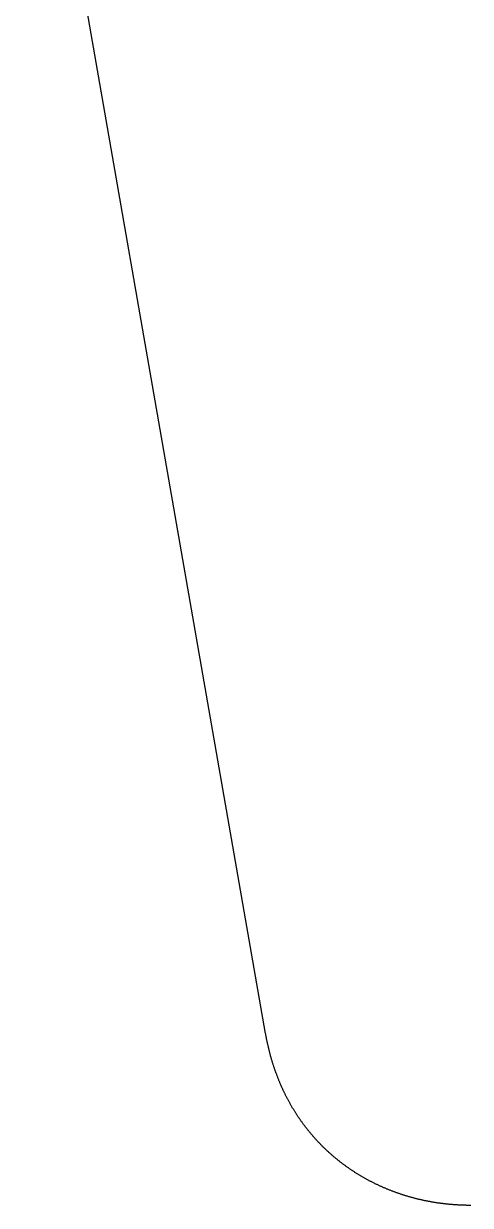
# Model space of a CAD drawing. Header units: millimetres. Extents: x 75 to 125, y -125 to -75.
# Drawn here: x 95.94 to 100, y -125 to -114.25 of the extents above; entities that cross this region are included whole.
import ezdxf

# ---------------------------------------------------------------- set-up
doc = ezdxf.new("R2010")
doc.units = ezdxf.units.MM
doc.layers.add('Edge.Cuts', color=254, linetype='CONTINUOUS', true_color=0xd0d2cd)

msp = doc.modelspace()

# ---------------------------------------------------------------- linework, layer by layer
at = {"layer": 'Edge.Cuts', "linetype": 'CONTINUOUS'}
for p, q in [((98.139376, -123.435652), (95.939661, -110.82679)), ((98.140411, -123.441537), (98.139376, -123.435652)), ((98.141596, -123.448173), (98.140411, -123.441537)), ((98.142799, -123.454794), (98.141596, -123.448173)), ((98.144021, -123.461403), (98.142799, -123.454794)), ((98.14526, -123.467998), (98.144021, -123.461403)), ((98.146517, -123.47458), (98.14526, -123.467998)), ((98.147792, -123.481149), (98.146517, -123.47458)), ((98.149085, -123.487705), (98.147792, -123.481149)), ((98.150395, -123.494247), (98.149085, -123.487705)), ((98.151723, -123.500776), (98.150395, -123.494247)), ((98.153069, -123.507292), (98.151723, -123.500776)), ((98.154433, -123.513795), (98.153069, -123.507292)), ((98.155814, -123.520284), (98.154433, -123.513795)), ((98.157213, -123.526762), (98.155814, -123.520284)), ((98.15863, -123.533224), (98.157213, -123.526762)), ((98.160064, -123.539675), (98.15863, -123.533224)), ((98.161515, -123.546112), (98.160064, -123.539675)), ((98.162985, -123.552537), (98.161515, -123.546112)), ((98.164471, -123.558947), (98.162985, -123.552537)), ((98.165976, -123.565345), (98.164471, -123.558947)), ((98.167497, -123.57173), (98.165976, -123.565345)), ((98.169037, -123.578102), (98.167497, -123.57173)), ((98.170593, -123.58446), (98.169037, -123.578102)), ((98.172167, -123.590806), (98.170593, -123.58446)), ((98.173758, -123.597138), (98.172167, -123.590806)), ((98.175367, -123.603458), (98.173758, -123.597138)), ((98.176993, -123.609764), (98.175367, -123.603458)), ((98.178636, -123.616058), (98.176993, -123.609764)), ((98.180297, -123.622338), (98.178636, -123.616058)), ((98.181975, -123.628606), (98.180297, -123.622338)), ((98.183669, -123.63486), (98.181975, -123.628606)), ((98.185382, -123.641102), (98.183669, -123.63486)), ((98.187111, -123.64733), (98.185382, -123.641102)), ((98.188858, -123.653546), (98.187111, -123.64733)), ((98.190621, -123.659748), (98.188858, -123.653546)), ((98.192402, -123.665938), (98.190621, -123.659748)), ((98.1942, -123.672114), (98.192402, -123.665938)), ((98.196015, -123.678279), (98.1942, -123.672114)), ((98.197847, -123.684429), (98.196015, -123.678279)), ((98.199696, -123.690567), (98.197847, -123.684429)), ((98.201561, -123.696691), (98.199696, -123.690567)), ((98.203444, -123.702804), (98.201561, -123.696691)), ((98.205344, -123.708902), (98.203444, -123.702804)), ((98.207261, -123.714989), (98.205344, -123.708902)), ((98.209194, -123.721061), (98.207261, -123.714989)), ((98.211145, -123.727123), (98.209194, -123.721061)), ((98.213112, -123.733169), (98.211145, -123.727123)), ((98.215097, -123.739204), (98.213112, -123.733169)), ((98.217098, -123.745225), (98.215097, -123.739204)), ((98.219116, -123.751235), (98.217098, -123.745225)), ((98.22115, -123.75723), (98.219116, -123.751235)), ((98.223202, -123.763214), (98.22115, -123.75723)), ((98.22527, -123.769183), (98.223202, -123.763214)), ((98.227355, -123.775141), (98.22527, -123.769183)), ((98.229456, -123.781085), (98.227355, -123.775141)), ((98.231574, -123.787017), (98.229456, -123.781085)), ((98.233709, -123.792935), (98.231574, -123.787017)), ((98.235861, -123.798842), (98.233709, -123.792935)), ((98.238029, -123.804734), (98.235861, -123.798842)), ((98.240214, -123.810615), (98.238029, -123.804734)), ((98.242414, -123.816482), (98.240214, -123.810615)), ((98.244633, -123.822337), (98.242414, -123.816482)), ((98.246867, -123.828178), (98.244633, -123.822337)), ((98.249118, -123.834008), (98.246867, -123.828178)), ((98.251385, -123.839823), (98.249118, -123.834008)), ((98.253669, -123.845628), (98.251385, -123.839823)), ((98.255969, -123.851417), (98.253669, -123.845628)), ((98.258286, -123.857196), (98.255969, -123.851417)), ((98.260619, -123.86296), (98.258286, -123.857196)), ((98.262969, -123.868713), (98.260619, -123.86296)), ((98.265334, -123.874451), (98.262969, -123.868713)), ((98.267717, -123.880179), (98.265334, -123.874451)), ((98.270115, -123.885892), (98.267717, -123.880179)), ((98.27253, -123.891594), (98.270115, -123.885892)), ((98.274961, -123.897281), (98.27253, -123.891594)), ((98.277409, -123.902957), (98.274961, -123.897281)), ((98.279872, -123.908619), (98.277409, -123.902957)), ((98.282353, -123.91427), (98.279872, -123.908619)), ((98.284849, -123.919906), (98.282353, -123.91427)), ((98.287362, -123.925531), (98.284849, -123.919906)), ((98.28989, -123.931141), (98.287362, -123.925531)), ((98.292435, -123.936741), (98.28989, -123.931141)), ((98.294996, -123.942326), (98.292435, -123.936741)), ((98.297574, -123.9479), (98.294996, -123.942326)), ((98.300167, -123.95346), (98.297574, -123.9479)), ((98.302777, -123.959008), (98.300167, -123.95346)), ((98.305402, -123.964542), (98.302777, -123.959008)), ((98.308044, -123.970065), (98.305402, -123.964542)), ((98.310701, -123.975573), (98.308044, -123.970065)), ((98.313375, -123.981071), (98.310701, -123.975573)), ((98.316065, -123.986553), (98.313375, -123.981071)), ((98.318771, -123.992025), (98.316065, -123.986553)), ((98.321492, -123.997483), (98.318771, -123.992025)), ((98.32423, -124.002929), (98.321492, -123.997483)), ((98.326984, -124.00836), (98.32423, -124.002929)), ((98.329754, -124.013781), (98.326984, -124.00836)), ((98.332539, -124.019187), (98.329754, -124.013781)), ((98.335341, -124.024582), (98.332539, -124.019187)), ((98.338158, -124.029963), (98.335341, -124.024582)), ((98.340992, -124.035332), (98.338158, -124.029963)), ((98.343841, -124.040687), (98.340992, -124.035332)), ((98.346706, -124.046031), (98.343841, -124.040687)), ((98.349587, -124.05136), (98.346706, -124.046031)), ((98.352484, -124.056679), (98.349587, -124.05136)), ((98.355396, -124.061982), (98.352484, -124.056679)), ((98.358325, -124.067275), (98.355396, -124.061982)), ((98.361268, -124.072553), (98.358325, -124.067275)), ((98.364229, -124.07782), (98.361268, -124.072553)), ((98.367204, -124.083072), (98.364229, -124.07782)), ((98.370196, -124.088314), (98.367204, -124.083072)), ((98.373202, -124.09354), (98.370196, -124.088314)), ((98.376225, -124.098756), (98.373202, -124.09354)), ((98.379263, -124.103957), (98.376225, -124.098756)), ((98.382318, -124.109147), (98.379263, -124.103957)), ((98.385387, -124.114322), (98.382318, -124.109147)), ((98.388473, -124.119487), (98.385387, -124.114322)), ((98.391573, -124.124636), (98.388473, -124.119487)), ((98.394691, -124.129775), (98.391573, -124.124636)), ((98.397822, -124.134898), (98.394691, -124.129775)), ((98.400971, -124.140011), (98.397822, -124.134898)), ((98.404133, -124.145109), (98.400971, -124.140011)), ((98.407313, -124.150196), (98.404133, -124.145109)), ((98.410507, -124.155268), (98.407313, -124.150196)), ((98.413717, -124.16033), (98.410507, -124.155268)), ((98.416942, -124.165376), (98.413717, -124.16033)), ((98.420184, -124.170411), (98.416942, -124.165376)), ((98.42344, -124.175432), (98.420184, -124.170411)), ((98.426712, -124.180441), (98.42344, -124.175432)), ((98.429999, -124.185436), (98.426712, -124.180441)), ((98.433302, -124.190419), (98.429999, -124.185436)), ((98.43662, -124.195388), (98.433302, -124.190419)), ((98.439954, -124.200346), (98.43662, -124.195388)), ((98.443302, -124.205288), (98.439954, -124.200346)), ((98.446667, -124.21022), (98.443302, -124.205288)), ((98.450046, -124.215136), (98.446667, -124.21022)), ((98.453442, -124.220042), (98.450046, -124.215136)), ((98.456852, -124.224933), (98.453442, -124.220042)), ((98.460278, -124.229812), (98.456852, -124.224933)), ((98.463718, -124.234677), (98.460278, -124.229812)), ((98.467175, -124.23953), (98.463718, -124.234677)), ((98.470646, -124.244368), (98.467175, -124.23953)), ((98.474134, -124.249196), (98.470646, -124.244368)), ((98.477635, -124.254008), (98.474134, -124.249196)), ((98.481153, -124.258809), (98.477635, -124.254008)), ((98.484684, -124.263595), (98.481153, -124.258809)), ((98.488233, -124.26837), (98.484684, -124.263595)), ((98.491795, -124.27313), (98.488233, -124.26837)), ((98.495374, -124.277878), (98.491795, -124.27313)), ((98.498966, -124.282612), (98.495374, -124.277878)), ((98.502575, -124.287334), (98.498966, -124.282612)), ((98.506197, -124.292041), (98.502575, -124.287334)), ((98.509837, -124.296737), (98.506197, -124.292041)), ((98.513489, -124.301417), (98.509837, -124.296737)), ((98.517159, -124.306087), (98.513489, -124.301417)), ((98.520842, -124.310741), (98.517159, -124.306087)), ((98.524541, -124.315384), (98.520842, -124.310741)), ((98.528254, -124.320011), (98.524541, -124.315384)), ((98.531984, -124.324628), (98.528254, -124.320011)), ((98.535726, -124.329229), (98.531984, -124.324628)), ((98.539486, -124.333819), (98.535726, -124.329229)), ((98.543259, -124.338393), (98.539486, -124.333819)), ((98.547048, -124.342956), (98.543259, -124.338393)), ((98.550851, -124.347504), (98.547048, -124.342956)), ((98.55467, -124.35204), (98.550851, -124.347504)), ((98.558503, -124.356561), (98.55467, -124.35204)), ((98.562352, -124.361071), (98.558503, -124.356561)), ((98.566214, -124.365565), (98.562352, -124.361071)), ((98.570093, -124.370048), (98.566214, -124.365565)), ((98.573985, -124.374515), (98.570093, -124.370048)), ((98.577893, -124.378971), (98.573985, -124.374515)), ((98.581815, -124.383411), (98.577893, -124.378971)), ((98.585753, -124.38784), (98.581815, -124.383411)), ((98.589704, -124.392253), (98.585753, -124.38784)), ((98.593672, -124.396654), (98.589704, -124.392253)), ((98.597652, -124.40104), (98.593672, -124.396654)), ((98.601649, -124.405415), (98.597652, -124.40104)), ((98.605659, -124.409774), (98.601649, -124.405415)), ((98.609686, -124.414121), (98.605659, -124.409774)), ((98.613725, -124.418453), (98.609686, -124.414121)), ((98.617781, -124.422773), (98.613725, -124.418453)), ((98.621849, -124.427077), (98.617781, -124.422773)), ((98.625934, -124.43137), (98.621849, -124.427077)), ((98.630031, -124.435647), (98.625934, -124.43137)), ((98.634146, -124.439912), (98.630031, -124.435647)), ((98.638272, -124.444161), (98.634146, -124.439912)), ((98.642416, -124.448399), (98.638272, -124.444161)), ((98.646571, -124.452621), (98.642416, -124.448399)), ((98.650744, -124.456831), (98.646571, -124.452621)), ((98.654928, -124.461025), (98.650744, -124.456831)), ((98.65913, -124.465208), (98.654928, -124.461025)), ((98.663343, -124.469374), (98.65913, -124.465208)), ((98.667574, -124.473529), (98.663343, -124.469374)), ((98.671816, -124.477667), (98.667574, -124.473529)), ((98.676075, -124.481794), (98.671816, -124.477667)), ((98.680346, -124.485905), (98.676075, -124.481794)), ((98.684634, -124.490004), (98.680346, -124.485905)), ((98.688933, -124.494086), (98.684634, -124.490004)), ((98.69325, -124.498157), (98.688933, -124.494086)), ((98.697578, -124.502211), (98.69325, -124.498157)), ((98.701923, -124.506254), (98.697578, -124.502211)), ((98.706279, -124.51028), (98.701923, -124.506254)), ((98.710653, -124.514295), (98.706279, -124.51028)), ((98.715038, -124.518293), (98.710653, -124.514295)), ((98.71944, -124.522279), (98.715038, -124.518293)), ((98.723853, -124.526248), (98.71944, -124.522279)), ((98.728283, -124.530206), (98.723853, -124.526248)), ((98.732725, -124.534147), (98.728283, -124.530206)), ((98.737183, -124.538076), (98.732725, -124.534147)), ((98.741653, -124.541989), (98.737183, -124.538076)), ((98.746139, -124.545889), (98.741653, -124.541989)), ((98.750637, -124.549773), (98.746139, -124.545889)), ((98.755151, -124.553645), (98.750637, -124.549773)), ((98.759677, -124.5575), (98.755151, -124.553645)), ((98.764219, -124.561343), (98.759677, -124.5575)), ((98.768772, -124.565169), (98.764219, -124.561343)), ((98.773342, -124.568983), (98.768772, -124.565169)), ((98.777924, -124.57278), (98.773342, -124.568983)), ((98.782521, -124.576565), (98.777924, -124.57278)), ((98.78713, -124.580333), (98.782521, -124.576565)), ((98.791756, -124.584089), (98.78713, -124.580333)), ((98.796392, -124.587828), (98.791756, -124.584089)), ((98.801045, -124.591554), (98.796392, -124.587828)), ((98.805709, -124.595264), (98.801045, -124.591554)), ((98.810389, -124.598961), (98.805709, -124.595264)), ((98.81508, -124.602641), (98.810389, -124.598961)), ((98.819788, -124.606308), (98.81508, -124.602641)), ((98.824506, -124.609959), (98.819788, -124.606308)), ((98.829241, -124.613597), (98.824506, -124.609959)), ((98.833986, -124.617218), (98.829241, -124.613597)), ((98.838748, -124.620826), (98.833986, -124.617218)), ((98.843521, -124.624417), (98.838748, -124.620826)), ((98.84831, -124.627995), (98.843521, -124.624417)), ((98.853109, -124.631556), (98.84831, -124.627995)), ((98.857925, -124.635105), (98.853109, -124.631556)), ((98.862751, -124.638636), (98.857925, -124.635105)), ((98.867593, -124.642154), (98.862751, -124.638636)), ((98.872446, -124.645655), (98.867593, -124.642154)), ((98.877315, -124.649143), (98.872446, -124.645655)), ((98.882194, -124.652614), (98.877315, -124.649143)), ((98.887089, -124.656072), (98.882194, -124.652614)), ((98.891995, -124.659512), (98.887089, -124.656072)), ((98.896917, -124.662939), (98.891995, -124.659512)), ((98.901849, -124.666349), (98.896917, -124.662939)), ((98.906796, -124.669746), (98.901849, -124.666349)), ((98.911754, -124.673125), (98.906796, -124.669746)), ((98.916728, -124.676491), (98.911754, -124.673125)), ((98.921713, -124.67984), (98.916728, -124.676491)), ((98.926712, -124.683175), (98.921713, -124.67984)), ((98.931722, -124.686492), (98.926712, -124.683175)), ((98.936748, -124.689796), (98.931722, -124.686492)), ((98.941784, -124.693083), (98.936748, -124.689796)), ((98.946835, -124.696356), (98.941784, -124.693083)), ((98.951896, -124.699612), (98.946835, -124.696356)), ((98.956973, -124.702853), (98.951896, -124.699612)), ((98.96206, -124.706078), (98.956973, -124.702853)), ((98.967162, -124.709288), (98.96206, -124.706078)), ((98.972274, -124.712481), (98.967162, -124.709288)), ((98.977401, -124.71566), (98.972274, -124.712481)), ((98.982538, -124.718821), (98.977401, -124.71566)), ((98.987691, -124.721969), (98.982538, -124.718821)), ((98.992853, -124.725098), (98.987691, -124.721969)), ((98.99803, -124.728214), (98.992853, -124.725098)), ((99.003217, -124.731312), (98.99803, -124.728214)), ((99.008419, -124.734396), (99.003217, -124.731312)), ((99.013631, -124.737462), (99.008419, -124.734396)), ((99.018858, -124.740513), (99.013631, -124.737462)), ((99.024094, -124.743547), (99.018858, -124.740513)), ((99.029345, -124.746567), (99.024094, -124.743547)), ((99.034605, -124.749569), (99.029345, -124.746567)), ((99.039881, -124.752556), (99.034605, -124.749569)), ((99.045165, -124.755525), (99.039881, -124.752556)), ((99.050465, -124.75848), (99.045165, -124.755525)), ((99.055773, -124.761417), (99.050465, -124.75848)), ((99.061096, -124.764339), (99.055773, -124.761417)), ((99.066429, -124.767244), (99.061096, -124.764339)), ((99.071776, -124.770133), (99.066429, -124.767244)), ((99.077132, -124.773005), (99.071776, -124.770133)), ((99.082502, -124.775862), (99.077132, -124.773005)), ((99.087882, -124.7787), (99.082502, -124.775862)), ((99.093276, -124.781524), (99.087882, -124.7787)), ((99.098678, -124.78433), (99.093276, -124.781524)), ((99.104095, -124.787121), (99.098678, -124.78433)), ((99.109521, -124.789893), (99.104095, -124.787121)), ((99.114961, -124.792651), (99.109521, -124.789893)), ((99.12041, -124.79539), (99.114961, -124.792651)), ((99.125873, -124.798114), (99.12041, -124.79539)), ((99.131344, -124.80082), (99.125873, -124.798114)), ((99.136829, -124.80351), (99.131344, -124.80082)), ((99.142323, -124.806183), (99.136829, -124.80351)), ((99.147831, -124.80884), (99.142323, -124.806183)), ((99.153347, -124.811478), (99.147831, -124.80884)), ((99.158877, -124.814101), (99.153347, -124.811478)), ((99.164415, -124.816706), (99.158877, -124.814101)), ((99.169967, -124.819295), (99.164415, -124.816706)), ((99.175527, -124.821866), (99.169967, -124.819295)), ((99.181101, -124.824421), (99.175527, -124.821866)), ((99.186682, -124.826958), (99.181101, -124.824421)), ((99.192277, -124.829479), (99.186682, -124.826958)), ((99.19788, -124.831981), (99.192277, -124.829479)), ((99.203497, -124.834467), (99.19788, -124.831981)), ((99.209121, -124.836935), (99.203497, -124.834467)), ((99.214759, -124.839387), (99.209121, -124.836935)), ((99.220404, -124.841821), (99.214759, -124.839387)), ((99.226062, -124.844238), (99.220404, -124.841821)), ((99.231728, -124.846637), (99.226062, -124.844238)), ((99.237407, -124.84902), (99.231728, -124.846637)), ((99.243094, -124.851384), (99.237407, -124.84902)), ((99.248793, -124.853731), (99.243094, -124.851384)), ((99.2545, -124.856061), (99.248793, -124.853731)), ((99.260219, -124.858373), (99.2545, -124.856061)), ((99.265946, -124.860667), (99.260219, -124.858373)), ((99.271686, -124.862945), (99.265946, -124.860667)), ((99.277432, -124.865203), (99.271686, -124.862945)), ((99.283191, -124.867446), (99.277432, -124.865203)), ((99.288957, -124.869669), (99.283191, -124.867446)), ((99.294736, -124.871876), (99.288957, -124.869669)), ((99.300521, -124.874064), (99.294736, -124.871876)), ((99.306319, -124.876235), (99.300521, -124.874064)), ((99.312124, -124.878387), (99.306319, -124.876235)), ((99.31794, -124.880523), (99.312124, -124.878387)), ((99.323763, -124.882639), (99.31794, -124.880523)), ((99.329599, -124.884739), (99.323763, -124.882639)), ((99.33544, -124.88682), (99.329599, -124.884739)), ((99.341294, -124.888884), (99.33544, -124.88682)), ((99.347154, -124.890928), (99.341294, -124.888884)), ((99.353026, -124.892956), (99.347154, -124.890928)), ((99.358904, -124.894964), (99.353026, -124.892956)), ((99.364793, -124.896956), (99.358904, -124.894964)), ((99.370689, -124.898928), (99.364793, -124.896956)), ((99.376596, -124.900883), (99.370689, -124.898928)), ((99.382509, -124.902819), (99.376596, -124.900883)), ((99.388434, -124.904738), (99.382509, -124.902819)), ((99.394364, -124.906637), (99.388434, -124.904738)), ((99.400305, -124.908519), (99.394364, -124.906637)), ((99.406252, -124.910382), (99.400305, -124.908519)), ((99.412211, -124.912227), (99.406252, -124.910382)), ((99.418174, -124.914053), (99.412211, -124.912227)), ((99.424149, -124.915861), (99.418174, -124.914053)), ((99.430129, -124.91765), (99.424149, -124.915861)), ((99.43612, -124.919422), (99.430129, -124.91765)), ((99.442116, -124.921174), (99.43612, -124.919422)), ((99.448122, -124.922908), (99.442116, -124.921174)), ((99.454134, -124.924623), (99.448122, -124.922908)), ((99.460156, -124.92632), (99.454134, -124.924623)), ((99.466183, -124.927998), (99.460156, -124.92632)), ((99.47222, -124.929658), (99.466183, -124.927998)), ((99.478263, -124.931298), (99.47222, -124.929658)), ((99.484315, -124.93292), (99.478263, -124.931298)), ((99.490372, -124.934523), (99.484315, -124.93292)), ((99.496439, -124.936108), (99.490372, -124.934523)), ((99.50251, -124.937673), (99.496439, -124.936108)), ((99.508591, -124.939221), (99.50251, -124.937673)), ((99.514677, -124.940748), (99.508591, -124.939221)), ((99.520772, -124.942258), (99.514677, -124.940748)), ((99.526872, -124.943747), (99.520772, -124.942258)), ((99.532981, -124.945219), (99.526872, -124.943747)), ((99.539094, -124.946671), (99.532981, -124.945219)), ((99.545216, -124.948104), (99.539094, -124.946671)), ((99.551342, -124.949518), (99.545216, -124.948104)), ((99.557477, -124.950914), (99.551342, -124.949518)), ((99.563617, -124.95229), (99.557477, -124.950914)), ((99.569764, -124.953647), (99.563617, -124.95229)), ((99.575916, -124.954984), (99.569764, -124.953647)), ((99.582076, -124.956303), (99.575916, -124.954984)), ((99.588241, -124.957603), (99.582076, -124.956303)), ((99.594413, -124.958883), (99.588241, -124.957603)), ((99.600589, -124.960144), (99.594413, -124.958883)), ((99.606773, -124.961386), (99.600589, -124.960144)), ((99.61296, -124.962609), (99.606773, -124.961386)), ((99.619155, -124.963812), (99.61296, -124.962609)), ((99.625354, -124.964996), (99.619155, -124.963812)), ((99.63156, -124.966161), (99.625354, -124.964996)), ((99.63777, -124.967306), (99.63156, -124.966161)), ((99.643987, -124.968432), (99.63777, -124.967306)), ((99.650207, -124.969539), (99.643987, -124.968432)), ((99.656434, -124.970626), (99.650207, -124.969539)), ((99.662665, -124.971694), (99.656434, -124.970626)), ((99.668902, -124.972742), (99.662665, -124.971694)), ((99.675142, -124.973771), (99.668902, -124.972742)), ((99.681389, -124.97478), (99.675142, -124.973771)), ((99.687639, -124.97577), (99.681389, -124.97478)), ((99.693894, -124.97674), (99.687639, -124.97577)), ((99.700153, -124.977691), (99.693894, -124.97674)), ((99.706418, -124.978622), (99.700153, -124.977691)), ((99.712686, -124.979534), (99.706418, -124.978622)), ((99.718959, -124.980426), (99.712686, -124.979534)), ((99.725235, -124.981298), (99.718959, -124.980426)), ((99.731517, -124.982151), (99.725235, -124.981298)), ((99.737801, -124.982984), (99.731517, -124.982151)), ((99.74409, -124.983797), (99.737801, -124.982984)), ((99.750382, -124.984591), (99.74409, -124.983797)), ((99.756679, -124.985365), (99.750382, -124.984591)), ((99.762978, -124.986119), (99.756679, -124.985365)), ((99.769282, -124.986853), (99.762978, -124.986119)), ((99.775588, -124.987568), (99.769282, -124.986853)), ((99.781899, -124.988263), (99.775588, -124.987568)), ((99.788212, -124.988938), (99.781899, -124.988263)), ((99.794529, -124.989594), (99.788212, -124.988938)), ((99.800848, -124.990229), (99.794529, -124.989594)), ((99.80717, -124.990845), (99.800848, -124.990229)), ((99.813495, -124.991441), (99.80717, -124.990845)), ((99.819824, -124.992018), (99.813495, -124.991441)), ((99.826154, -124.992574), (99.819824, -124.992018)), ((99.832488, -124.99311), (99.826154, -124.992574)), ((99.838823, -124.993627), (99.832488, -124.99311)), ((99.845162, -124.994124), (99.838823, -124.993627)), ((99.851502, -124.9946), (99.845162, -124.994124)), ((99.857845, -124.995057), (99.851502, -124.9946)), ((99.864189, -124.995494), (99.857845, -124.995057)), ((99.870536, -124.995912), (99.864189, -124.995494)), ((99.876885, -124.996309), (99.870536, -124.995912)), ((99.883236, -124.996686), (99.876885, -124.996309)), ((99.889588, -124.997043), (99.883236, -124.996686)), ((99.895942, -124.997381), (99.889588, -124.997043)), ((99.902297, -124.997698), (99.895942, -124.997381)), ((99.908654, -124.997996), (99.902297, -124.997698)), ((99.915012, -124.998273), (99.908654, -124.997996)), ((99.921372, -124.998531), (99.915012, -124.998273)), ((99.927732, -124.998768), (99.921372, -124.998531)), ((99.934094, -124.998986), (99.927732, -124.998768)), ((99.940457, -124.999184), (99.934094, -124.998986)), ((99.94682, -124.999361), (99.940457, -124.999184)), ((99.953185, -124.999519), (99.94682, -124.999361)), ((99.95955, -124.999657), (99.953185, -124.999519)), ((99.965915, -124.999774), (99.95955, -124.999657)), ((99.972281, -124.999872), (99.965915, -124.999774)), ((99.978648, -124.99995), (99.972281, -124.999872)), ((99.985014, -125.000007), (99.978648, -124.99995)), ((99.991381, -125.000045), (99.985014, -125.000007)), ((99.997748, -125.000063), (99.991381, -125.000045)), ((100.004115, -125.00006), (99.997748, -125.000063))]:
    msp.add_line(p, q, dxfattribs=at)

doc.saveas('drawing.dxf')
